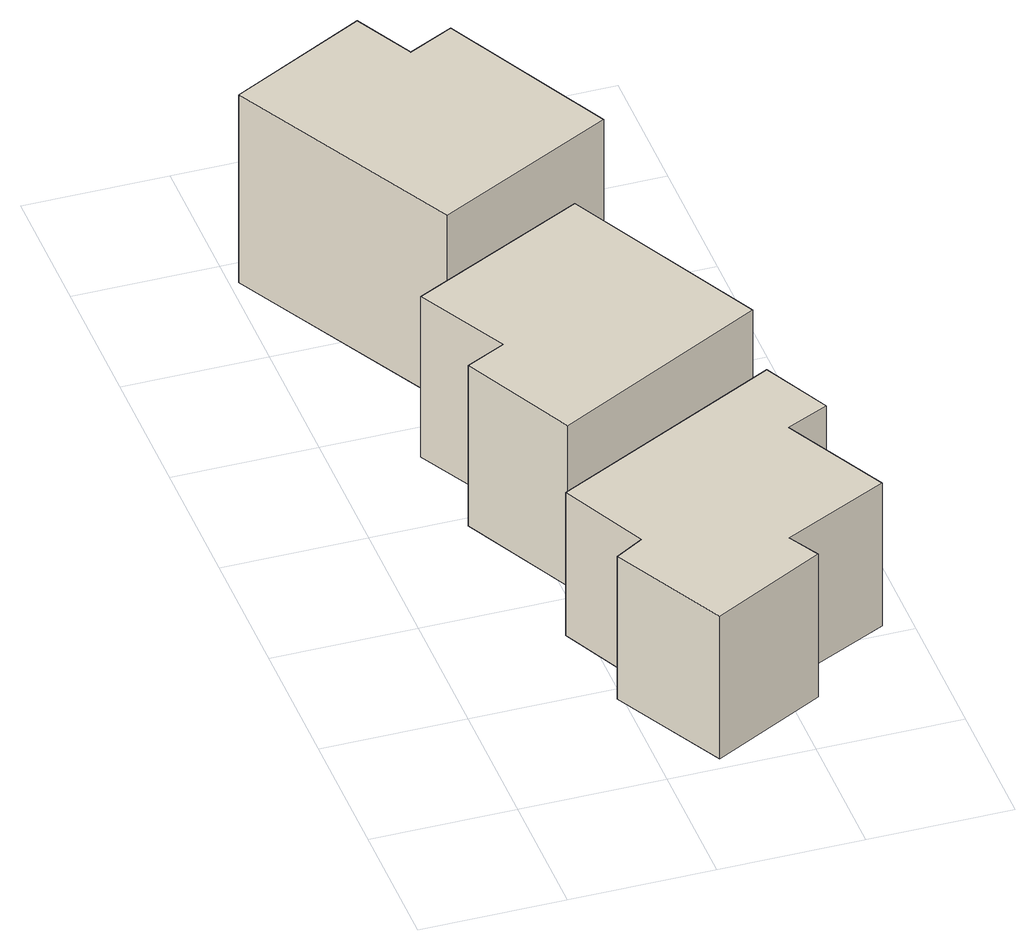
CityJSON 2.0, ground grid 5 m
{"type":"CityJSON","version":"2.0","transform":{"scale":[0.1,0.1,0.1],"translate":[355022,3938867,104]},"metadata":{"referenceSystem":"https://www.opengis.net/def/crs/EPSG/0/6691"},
"CityObjects":{
"building1":{"type":"Building","attributes":{"延べ面積換算係数":"0.9","大字・町コード":"20","13+区市町村コード+大字・町コード+町・丁目コード":"13209020000","class":"3001","usage":"411","measuredHeight":6.8,"storeysAboveGround":2,"storeysBelowGround":0,"BuildingDetailAttribute.buildingRoofEdgeArea":64.05,"BuildingDetailAttribute.fireproofStructureType":"1002","BuildingDetailAttribute.urbanPlanType":"21","BuildingDetailAttribute.areaClassificationType":"22","BuildingDetailAttribute.districtsAndZonesType":"1","BuildingDetailAttribute.landUseType":"211","BuildingDetailAttribute.detailedUsage":"1310","BuildingDetailAttribute.specifiedBuildingCoverageRate":40,"BuildingDetailAttribute.specifiedFloorAreaRate":80,"BuildingDetailAttribute.surveyYear":2022,"RiverFloodingRiskAttribute.description":"21","RiverFloodingRiskAttribute.rank":"2","RiverFloodingRiskAttribute.depth":2.14,"RiverFloodingRiskAttribute.adminType":"2","RiverFloodingRiskAttribute.scale":"2","BuildingIDAttribute.prefecture":"13","BuildingIDAttribute.city":"13209"},"address":[{"country":"日本","locality":"東京都町田市常盤町"}],"geometry":[{"type":"Solid","lod":"1","boundaries":[[[[0,1,2,3,4,5,6,7,8,9]],[[8,10,11,9]],[[7,12,10,8]],[[6,13,12,7]],[[5,14,13,6]],[[4,15,14,5]],[[3,16,15,4]],[[2,17,16,3]],[[1,18,17,2]],[[0,19,18,1]],[[9,11,19,0]],[[10,12,13,14,15,16,17,18,19,11]]]]}]},
"building2":{"type":"Building","attributes":{"延べ面積換算係数":"0.9","大字・町コード":"20","13+区市町村コード+大字・町コード+町・丁目コード":"13209020000","class":"3001","usage":"411","measuredHeight":7.3,"storeysAboveGround":2,"storeysBelowGround":0,"BuildingDetailAttribute.buildingRoofEdgeArea":59.07,"BuildingDetailAttribute.fireproofStructureType":"1002","BuildingDetailAttribute.urbanPlanType":"21","BuildingDetailAttribute.areaClassificationType":"22","BuildingDetailAttribute.districtsAndZonesType":"1","BuildingDetailAttribute.landUseType":"211","BuildingDetailAttribute.detailedUsage":"1310","BuildingDetailAttribute.specifiedBuildingCoverageRate":40,"BuildingDetailAttribute.specifiedFloorAreaRate":80,"BuildingDetailAttribute.surveyYear":2022,"RiverFloodingRiskAttribute.description":"21","RiverFloodingRiskAttribute.rank":"3","RiverFloodingRiskAttribute.depth":4.02,"RiverFloodingRiskAttribute.adminType":"2","RiverFloodingRiskAttribute.scale":"2","BuildingIDAttribute.prefecture":"13","BuildingIDAttribute.city":"13209"},"address":[{"country":"日本","locality":"東京都町田市常盤町"}],"geometry":[{"type":"Solid","lod":"1","boundaries":[[[[20,21,22,23,24,25]],[[24,26,27,25]],[[23,28,26,24]],[[22,29,28,23]],[[21,30,29,22]],[[20,31,30,21]],[[25,27,31,20]],[[26,28,29,30,31,27]]]]}]},
"building3":{"type":"Building","attributes":{"延べ面積換算係数":"0.9","大字・町コード":"20","13+区市町村コード+大字・町コード+町・丁目コード":"13209020000","class":"3001","usage":"411","measuredHeight":8.6,"storeysAboveGround":2,"storeysBelowGround":0,"BuildingDetailAttribute.buildingRoofEdgeArea":61.37,"BuildingDetailAttribute.fireproofStructureType":"1002","BuildingDetailAttribute.urbanPlanType":"21","BuildingDetailAttribute.areaClassificationType":"22","BuildingDetailAttribute.districtsAndZonesType":"1","BuildingDetailAttribute.landUseType":"211","BuildingDetailAttribute.detailedUsage":"1310","BuildingDetailAttribute.specifiedBuildingCoverageRate":40,"BuildingDetailAttribute.specifiedFloorAreaRate":80,"BuildingDetailAttribute.surveyYear":2022,"RiverFloodingRiskAttribute.description":"21","RiverFloodingRiskAttribute.rank":"3","RiverFloodingRiskAttribute.depth":3.95,"RiverFloodingRiskAttribute.adminType":"2","RiverFloodingRiskAttribute.scale":"2","BuildingIDAttribute.prefecture":"13","BuildingIDAttribute.city":"13209"},"address":[{"country":"日本","locality":"東京都町田市常盤町"}],"geometry":[{"type":"Solid","lod":"1","boundaries":[[[[32,33,34,35,36,37]],[[36,38,39,37]],[[35,40,38,36]],[[34,41,40,35]],[[33,42,41,34]],[[32,43,42,33]],[[37,39,43,32]],[[38,40,41,42,43,39]]]]}]}
},
"vertices":[
[123,119,3],[135,95,3],[120,88,3],[139,51,3],[102,33,3],[108,22,3],[68,1,3],[47,41,3],[57,47,3],[42,78,3],[57,47,60],[42,78,60],[47,41,60],[68,1,60],[108,22,60],[102,33,60],[139,51,60],[120,88,60],[135,95,60],[123,119,60],
[91,216,0],[127,145,0],[52,106,0],[32,146,0],[46,153,0],[29,185,0],[46,153,64],[29,185,64],[32,146,64],[52,106,64],[127,145,64],[91,216,64],
[3,290,0],[51,315,0],[62,294,0],[78,302,0],[109,241,0],[46,209,0],[109,241,75],[46,209,75],[78,302,75],[62,294,75],[51,315,75],[3,290,75]
]}
